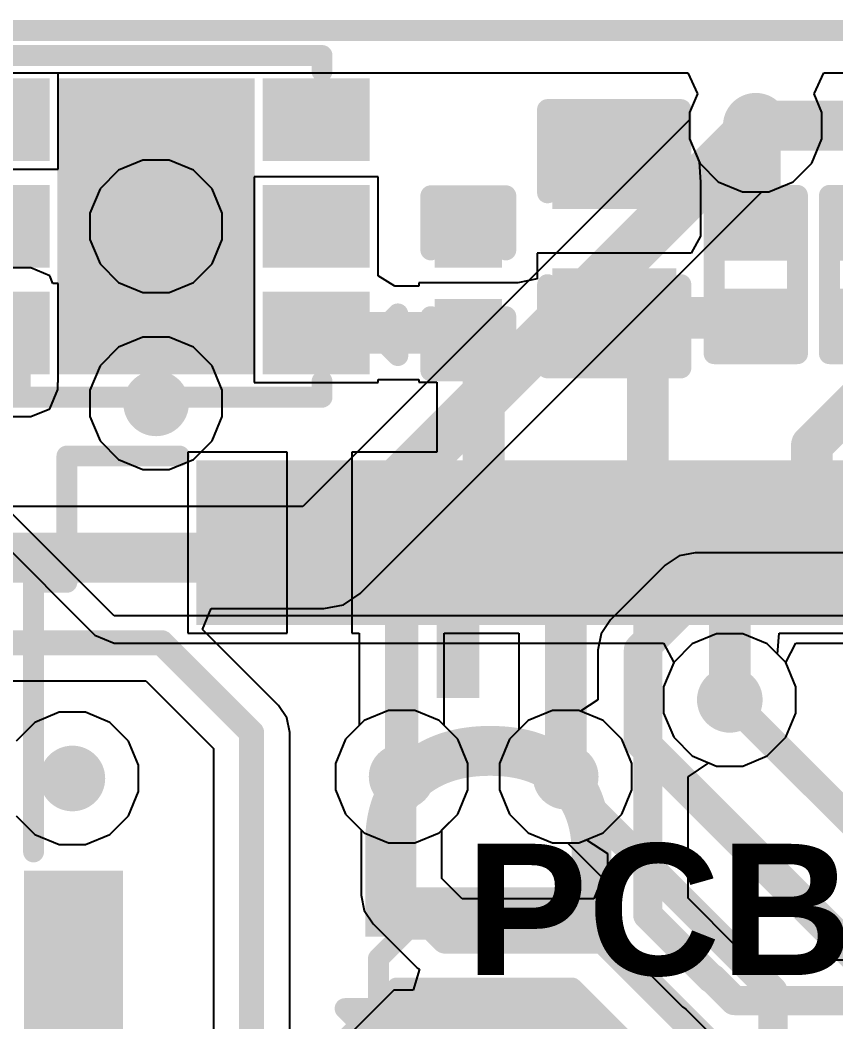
# Model space of a CAD drawing. Header units: inches. Extents: x 0 to 5429, y 0 to 5429.
# Drawn here: x 5.98 to 10.95, y 24.96 to 31.06 of the extents above; entities that cross this region are included whole.
import ezdxf

# ---------------------------------------------------------------- set-up
doc = ezdxf.new("R2010")
doc.units = ezdxf.units.IN
for name, color, linetype in [('Board Outline', 216, 'Continuous'), ('Bottom Layer', 5, 'Continuous'), ('Bottom Overlay', 54, 'Continuous'), ('Bottom Paste', 16, 'Continuous'), ('Bottom Solder', 6, 'Continuous'), ('Ground', 16, 'Continuous'), ('Mechanical 13', 56, 'Continuous'), ('Power', 76, 'Continuous'), ('Top Layer', 1, 'Continuous'), ('Top Overlay', 2, 'Continuous'), ('Top Paste', 8, 'Continuous'), ('Top Solder', 216, 'Continuous'), ('Via Holes', 16, 'Continuous')]:
    doc.layers.add(name, color=color, linetype=linetype)
doc.styles.add('Arial_Bold', font='', dxfattribs={"height": 0.2})
doc.styles.get('Arial_Bold').set_extended_font_data('Arial', bold=True)

# ---------------------------------------------------------------- blocks, each defined once
blk = doc.blocks.new('6_WSON__2_2__22')
at = {"layer": 'Top Layer'}
for points in [[(-1.2, 0.8), (-0.75, 0.8), (-0.75, 0.5), (-1.2, 0.5)], [(-0.5, 0.8), (0.5, 0.8), (0.5, -0.8), (-0.5, -0.8)], [(0.75, 0.8), (1.2, 0.8), (1.2, 0.5), (0.75, 0.5)], [(-1.2, 0.15), (-0.75, 0.15), (-0.75, -0.15), (-1.2, -0.15)], [(0.75, 0.15), (1.2, 0.15), (1.2, -0.15), (0.75, -0.15)], [(-1.2, -0.5), (-0.75, -0.5), (-0.75, -0.8), (-1.2, -0.8)], [(0.75, -0.5), (1.2, -0.5), (1.2, -0.8), (0.75, -0.8)]]:
    blk.add_hatch(color=1, dxfattribs=at).paths.add_polyline_path(points)
at = {"layer": 'Top Paste'}
for points in [[(-1.2, 0.8), (-0.75, 0.8), (-0.75, 0.5), (-1.2, 0.5)], [(-0.5, 0.8), (0.5, 0.8), (0.5, -0.8), (-0.5, -0.8)], [(0.75, 0.8), (1.2, 0.8), (1.2, 0.5), (0.75, 0.5)], [(-1.2, 0.15), (-0.75, 0.15), (-0.75, -0.15), (-1.2, -0.15)], [(0.75, 0.15), (1.2, 0.15), (1.2, -0.15), (0.75, -0.15)], [(-1.2, -0.5), (-0.75, -0.5), (-0.75, -0.8), (-1.2, -0.8)], [(0.75, -0.5), (1.2, -0.5), (1.2, -0.8), (0.75, -0.8)]]:
    blk.add_hatch(color=8, dxfattribs=at).paths.add_polyline_path(points)
at = {"layer": 'Top Solder'}
for points in [[(-1.3016, 0.9016), (-0.6484, 0.9016), (-0.6484, 0.3984), (-1.3016, 0.3984)], [(-0.6016, 0.9016), (0.6016, 0.9016), (0.6016, -0.9016), (-0.6016, -0.9016)], [(0.6484, 0.9016), (1.3016, 0.9016), (1.3016, 0.3984), (0.6484, 0.3984)], [(-1.3016, 0.2516), (-0.6484, 0.2516), (-0.6484, -0.2516), (-1.3016, -0.2516)], [(0.6484, 0.2516), (1.3016, 0.2516), (1.3016, -0.2516), (0.6484, -0.2516)], [(-1.3016, -0.3984), (-0.6484, -0.3984), (-0.6484, -0.9016), (-1.3016, -0.9016)], [(0.6484, -0.3984), (1.3016, -0.3984), (1.3016, -0.9016), (0.6484, -0.9016)]]:
    blk.add_hatch(color=216, dxfattribs=at).paths.add_polyline_path(points)
at = {"layer": 'Top Overlay', "const_width": 0.127}
for points in [[(-0.4064, 1.0414), (-1.0112, 1.0414)], [(-1.0112, 1.0414), (-1.0112, 0.9446)], [(0.3936, 1.0414), (-0.4064, 1.0414)], [(0.9984, 1.0414), (0.3936, 1.0414)], [(0.9984, 1.0414), (0.9984, 0.9446)], [(-1.3462, 0.6604), (-1.4732, 0.7874)], [(-1.4732, 0.7874), (-1.4732, 0.5334)], [(-1.3462, 0.6604), (-1.4732, 0.5334)], [(-1.0112, -0.9446), (-1.0112, -1.0414)], [(0.9984, -0.9446), (0.9984, -1.0414)], [(-0.4064, -1.0414), (-1.0112, -1.0414)], [(0.3936, -1.0414), (-0.4064, -1.0414)], [(0.9984, -1.0414), (0.3936, -1.0414)]]:
    blk.add_lwpolyline(points, dxfattribs=at)
at = {"layer": 'Top Overlay', "const_width": 0.0635}
for points in [[(-1.0429, 1.0414, 1), (-0.9794, 1.0414, 1)], [(-1.0429, 1.0414, 1), (-0.9794, 1.0414, 1)], [(-0.4381, 1.0414, 1), (-0.3746, 1.0414, 1)], [(-0.4381, 1.0414, 1), (-0.3746, 1.0414, 1)], [(0.3619, 1.0414, 1), (0.4254, 1.0414, 1)], [(0.3619, 1.0414, 1), (0.4254, 1.0414, 1)], [(0.9667, 1.0414, 1), (1.0302, 1.0414, 1)], [(0.9667, 1.0414, 1), (1.0302, 1.0414, 1)], [(-1.0429, 0.9446, 1), (-0.9794, 0.9446, 1)], [(0.9667, 0.9446, 1), (1.0302, 0.9446, 1)], [(-1.505, 0.7874, 1), (-1.4414, 0.7874, 1)], [(-1.505, 0.7874, 1), (-1.4414, 0.7874, 1)], [(-1.378, 0.6604, 1), (-1.3144, 0.6604, 1)], [(-1.378, 0.6604, 1), (-1.3144, 0.6604, 1)], [(-1.505, 0.5334, 1), (-1.4414, 0.5334, 1)], [(-1.505, 0.5334, 1), (-1.4414, 0.5334, 1)], [(-1.0429, -0.9446, 1), (-0.9794, -0.9446, 1)], [(0.9667, -0.9446, 1), (1.0302, -0.9446, 1)], [(-1.0429, -1.0414, 1), (-0.9794, -1.0414, 1)], [(-1.0429, -1.0414, 1), (-0.9794, -1.0414, 1)], [(-0.4381, -1.0414, 1), (-0.3746, -1.0414, 1)], [(-0.4381, -1.0414, 1), (-0.3746, -1.0414, 1)], [(0.3619, -1.0414, 1), (0.4254, -1.0414, 1)], [(0.3619, -1.0414, 1), (0.4254, -1.0414, 1)], [(0.9667, -1.0414, 1), (1.0302, -1.0414, 1)], [(0.9667, -1.0414, 1), (1.0302, -1.0414, 1)]]:
    blk.add_lwpolyline(points, format="xyb", close=True, dxfattribs=at)
blk = doc.blocks.new('2_T____P___B_30')
at = {"layer": 'Bottom Layer'}
for points in [[(0.2857, 0.762), (-0.2857, 0.762), (-0.5715, 0.4763), (-0.5715, -0.4763), (-0.2857, -0.762), (0.2857, -0.762), (0.5715, -0.4763), (0.5715, 0.4763)], [(2.2858, 0.762), (1.7143, 0.762), (1.4285, 0.4763), (1.4285, -0.4763), (1.7143, -0.762), (2.2858, -0.762), (2.5715, -0.4763), (2.5715, 0.4763)]]:
    blk.add_hatch(color=5, dxfattribs=at).paths.add_polyline_path(points)
at = {"layer": 'Bottom Paste'}
for points in [[(0.2857, 0.762), (-0.2857, 0.762), (-0.5715, 0.4763), (-0.5715, -0.4763), (-0.2857, -0.762), (0.2857, -0.762), (0.5715, -0.4763), (0.5715, 0.4763)], [(2.2858, 0.762), (1.7143, 0.762), (1.4285, 0.4763), (1.4285, -0.4763), (1.7143, -0.762), (2.2858, -0.762), (2.5715, -0.4763), (2.5715, 0.4763)]]:
    blk.add_hatch(color=16, dxfattribs=at).paths.add_polyline_path(points)
at = {"layer": 'Bottom Solder'}
for points in [[(0.3366, 0.8636), (-0.3366, 0.8636), (-0.6731, 0.5271), (-0.6731, -0.5271), (-0.3366, -0.8636), (0.3366, -0.8636), (0.6731, -0.5271), (0.6731, 0.5271)], [(2.3366, 0.8636), (1.6635, 0.8636), (1.3269, 0.5271), (1.3269, -0.5271), (1.6635, -0.8636), (2.3366, -0.8636), (2.6731, -0.5271), (2.6731, 0.5271)]]:
    blk.add_hatch(color=6, dxfattribs=at).paths.add_polyline_path(points)
at = {"layer": 'Bottom Overlay', "const_width": 0.127}
for points in [[(-0.3556, 0.9144), (-0.7366, 0.5334)], [(-0.3556, 0.9144), (2.3556, 0.9144)], [(2.3556, 0.9144), (2.7366, 0.5334)], [(-0.7366, 0.5334), (-0.7366, -0.5334)], [(2.7366, 0.5334), (2.7366, -0.5334)], [(-0.7366, -0.5334), (-0.3556, -0.9144)], [(2.7366, -0.5334), (2.3556, -0.9144)], [(-0.3556, -0.9144), (2.3556, -0.9144)]]:
    blk.add_lwpolyline(points, dxfattribs=at)
at = {"layer": 'Bottom Overlay', "const_width": 0.0635}
for points in [[(-0.3874, 0.9144, 1), (-0.3239, 0.9144, 1)], [(-0.3874, 0.9144, 1), (-0.3239, 0.9144, 1)], [(2.3239, 0.9144, 1), (2.3874, 0.9144, 1)], [(2.3239, 0.9144, 1), (2.3874, 0.9144, 1)], [(-0.7683, 0.5334, 1), (-0.7048, 0.5334, 1)], [(-0.7683, 0.5334, 1), (-0.7048, 0.5334, 1)], [(2.7049, 0.5334, 1), (2.7684, 0.5334, 1)], [(2.7049, 0.5334, 1), (2.7684, 0.5334, 1)], [(-0.7683, -0.5334, 1), (-0.7048, -0.5334, 1)], [(-0.7683, -0.5334, 1), (-0.7048, -0.5334, 1)], [(2.7049, -0.5334, 1), (2.7684, -0.5334, 1)], [(2.7049, -0.5334, 1), (2.7684, -0.5334, 1)], [(-0.3874, -0.9144, 1), (-0.3239, -0.9144, 1)], [(-0.3874, -0.9144, 1), (-0.3239, -0.9144, 1)], [(2.3239, -0.9144, 1), (2.3874, -0.9144, 1)], [(2.3239, -0.9144, 1), (2.3874, -0.9144, 1)]]:
    blk.add_lwpolyline(points, format="xyb", close=True, dxfattribs=at)
blk = doc.blocks.new('R___0201_41')
at = {"layer": 'Top Layer'}
for points in [[(-0.41, 0.185), (-0.14, 0.185), (-0.14, -0.185), (-0.41, -0.185)], [(0.14, 0.185), (0.41, 0.185), (0.41, -0.185), (0.14, -0.185)]]:
    blk.add_hatch(color=1, dxfattribs=at).paths.add_polyline_path(points)
at = {"layer": 'Top Paste'}
for points in [[(-0.41, 0.185), (-0.14, 0.185), (-0.14, -0.185), (-0.41, -0.185)], [(0.14, 0.185), (0.41, 0.185), (0.41, -0.185), (0.14, -0.185)]]:
    blk.add_hatch(color=8, dxfattribs=at).paths.add_polyline_path(points)
at = {"layer": 'Top Solder'}
for points in [[(-0.465, 0.24), (-0.085, 0.24), (-0.085, -0.24), (-0.465, -0.24)], [(0.085, 0.24), (0.465, 0.24), (0.465, -0.24), (0.085, -0.24)]]:
    blk.add_hatch(color=216, dxfattribs=at).paths.add_polyline_path(points)
at = {"layer": 'Top Overlay', "const_width": 0.127}
for points in [[(-0.4826, 0.254), (0.4826, 0.254)], [(-0.4826, 0.254), (-0.4826, -0.254)], [(0.4826, 0.254), (0.4826, -0.254)], [(-0.4826, -0.254), (0.4826, -0.254)]]:
    blk.add_lwpolyline(points, dxfattribs=at)
at = {"layer": 'Top Overlay', "const_width": 0.0635}
for points in [[(-0.5143, 0.254, 1), (-0.4508, 0.254, 1)], [(-0.5143, 0.254, 1), (-0.4508, 0.254, 1)], [(0.4508, 0.254, 1), (0.5143, 0.254, 1)], [(0.4508, 0.254, 1), (0.5143, 0.254, 1)], [(-0.5143, -0.254, 1), (-0.4508, -0.254, 1)], [(-0.5143, -0.254, 1), (-0.4508, -0.254, 1)], [(0.4508, -0.254, 1), (0.5143, -0.254, 1)], [(0.4508, -0.254, 1), (0.5143, -0.254, 1)]]:
    blk.add_lwpolyline(points, format="xyb", close=True, dxfattribs=at)
blk = doc.blocks.new('R___0201_42')
at = {"layer": 'Top Layer'}
for points in [[(-0.41, 0.185), (-0.14, 0.185), (-0.14, -0.185), (-0.41, -0.185)], [(0.14, 0.185), (0.41, 0.185), (0.41, -0.185), (0.14, -0.185)]]:
    blk.add_hatch(color=1, dxfattribs=at).paths.add_polyline_path(points)
at = {"layer": 'Top Paste'}
for points in [[(-0.41, 0.185), (-0.14, 0.185), (-0.14, -0.185), (-0.41, -0.185)], [(0.14, 0.185), (0.41, 0.185), (0.41, -0.185), (0.14, -0.185)]]:
    blk.add_hatch(color=8, dxfattribs=at).paths.add_polyline_path(points)
at = {"layer": 'Top Solder'}
for points in [[(-0.465, 0.24), (-0.085, 0.24), (-0.085, -0.24), (-0.465, -0.24)], [(0.085, 0.24), (0.465, 0.24), (0.465, -0.24), (0.085, -0.24)]]:
    blk.add_hatch(color=216, dxfattribs=at).paths.add_polyline_path(points)
at = {"layer": 'Top Overlay', "const_width": 0.127}
for points in [[(-0.4826, 0.254), (0.4826, 0.254)], [(-0.4826, 0.254), (-0.4826, -0.254)], [(0.4826, 0.254), (0.4826, -0.254)], [(-0.4826, -0.254), (0.4826, -0.254)]]:
    blk.add_lwpolyline(points, dxfattribs=at)
at = {"layer": 'Top Overlay', "const_width": 0.0635}
for points in [[(-0.5143, 0.254, 1), (-0.4508, 0.254, 1)], [(-0.5143, 0.254, 1), (-0.4508, 0.254, 1)], [(0.4508, 0.254, 1), (0.5143, 0.254, 1)], [(0.4508, 0.254, 1), (0.5143, 0.254, 1)], [(-0.5143, -0.254, 1), (-0.4508, -0.254, 1)], [(-0.5143, -0.254, 1), (-0.4508, -0.254, 1)], [(0.4508, -0.254, 1), (0.5143, -0.254, 1)], [(0.4508, -0.254, 1), (0.5143, -0.254, 1)]]:
    blk.add_lwpolyline(points, format="xyb", close=True, dxfattribs=at)
blk = doc.blocks.new('FH34SRJ_24S_0_5SH_50__49')
at = {"layer": 'Top Layer'}
for points in [[(-5.9, 1.65), (-5.6, 1.65), (-5.6, 0.85), (-5.9, 0.85)], [(-5.4, 1.65), (-5.1, 1.65), (-5.1, 0.85), (-5.4, 0.85)], [(-4.9, 1.65), (-4.6, 1.65), (-4.6, 0.85), (-4.9, 0.85)], [(-4.4, 1.65), (-4.1, 1.65), (-4.1, 0.85), (-4.4, 0.85)], [(-3.9, 1.65), (-3.6, 1.65), (-3.6, 0.85), (-3.9, 0.85)], [(-3.4, 1.65), (-3.1, 1.65), (-3.1, 0.85), (-3.4, 0.85)], [(-2.9, 1.65), (-2.6, 1.65), (-2.6, 0.85), (-2.9, 0.85)], [(-2.4, 1.65), (-2.1, 1.65), (-2.1, 0.85), (-2.4, 0.85)], [(-6.55, -1.65), (-6.95, -1.65), (-6.95, -0.85), (-6.55, -0.85)]]:
    blk.add_hatch(color=1, dxfattribs=at).paths.add_polyline_path(points)
at = {"layer": 'Top Paste'}
for points in [[(-5.9, 1.65), (-5.6, 1.65), (-5.6, 0.85), (-5.9, 0.85)], [(-5.4, 1.65), (-5.1, 1.65), (-5.1, 0.85), (-5.4, 0.85)], [(-4.9, 1.65), (-4.6, 1.65), (-4.6, 0.85), (-4.9, 0.85)], [(-4.4, 1.65), (-4.1, 1.65), (-4.1, 0.85), (-4.4, 0.85)], [(-3.9, 1.65), (-3.6, 1.65), (-3.6, 0.85), (-3.9, 0.85)], [(-3.4, 1.65), (-3.1, 1.65), (-3.1, 0.85), (-3.4, 0.85)], [(-2.9, 1.65), (-2.6, 1.65), (-2.6, 0.85), (-2.9, 0.85)], [(-2.4, 1.65), (-2.1, 1.65), (-2.1, 0.85), (-2.4, 0.85)], [(-6.55, -1.65), (-6.95, -1.65), (-6.95, -0.85), (-6.55, -0.85)]]:
    blk.add_hatch(color=8, dxfattribs=at).paths.add_polyline_path(points)
at = {"layer": 'Top Solder'}
for points in [[(-6.0016, 1.7516), (-5.4984, 1.7516), (-5.4984, 0.7484), (-6.0016, 0.7484)], [(-5.5016, 1.7516), (-4.9984, 1.7516), (-4.9984, 0.7484), (-5.5016, 0.7484)], [(-5.0016, 1.7516), (-4.4984, 1.7516), (-4.4984, 0.7484), (-5.0016, 0.7484)], [(-4.5016, 1.7516), (-3.9984, 1.7516), (-3.9984, 0.7484), (-4.5016, 0.7484)], [(-4.0016, 1.7516), (-3.4984, 1.7516), (-3.4984, 0.7484), (-4.0016, 0.7484)], [(-3.5016, 1.7516), (-2.9984, 1.7516), (-2.9984, 0.7484), (-3.5016, 0.7484)], [(-3.0016, 1.7516), (-2.4984, 1.7516), (-2.4984, 0.7484), (-3.0016, 0.7484)], [(-2.5016, 1.7516), (-1.9984, 1.7516), (-1.9984, 0.7484), (-2.5016, 0.7484)], [(-6.4484, -1.7516), (-7.0516, -1.7516), (-7.0516, -0.7484), (-6.4484, -0.7484)]]:
    blk.add_hatch(color=216, dxfattribs=at).paths.add_polyline_path(points)
at = {"layer": 'Mechanical 13', "const_width": 0.127}
for points in [[(-4.8914, -1.2846), (-4.7136, -1.1068)], [(-4.7136, -1.1068), (-4.5104, -1.1068)], [(-4.8914, -1.5894), (-4.8914, -1.2846)], [(-5.0946, -1.5894), (-4.8914, -1.5894)], [(-5.0946, -1.5894), (-4.9314, -1.7526)], [(-4.8914, -1.5894), (-4.6882, -1.5894)], [(-4.8514, -1.7526), (-4.6882, -1.5894)]]:
    blk.add_lwpolyline(points, dxfattribs=at)
at = {"layer": 'Mechanical 13', "const_width": 0.0635}
for points in [[(-4.7453, -1.1068, 1), (-4.6818, -1.1068, 1)], [(-4.7453, -1.1068, 1), (-4.6818, -1.1068, 1)], [(-4.5421, -1.1068, 1), (-4.4786, -1.1068, 1)], [(-4.9231, -1.2846, 1), (-4.8596, -1.2846, 1)], [(-4.9231, -1.2846, 1), (-4.8596, -1.2846, 1)], [(-5.1263, -1.5894, 1), (-5.0628, -1.5894, 1)], [(-5.1263, -1.5894, 1), (-5.0628, -1.5894, 1)], [(-4.9231, -1.5894, 1), (-4.8596, -1.5894, 1)], [(-4.9231, -1.5894, 1), (-4.8596, -1.5894, 1)], [(-4.9231, -1.5894, 1), (-4.8596, -1.5894, 1)], [(-4.7199, -1.5894, 1), (-4.6564, -1.5894, 1)], [(-4.7199, -1.5894, 1), (-4.6564, -1.5894, 1)]]:
    blk.add_lwpolyline(points, format="xyb", close=True, dxfattribs=at)
at = {"layer": 'Top Overlay', "const_width": 0.127}
for points in [[(-6.7898, 1.778), (-6.104, 1.778)], [(-6.7898, 1.0082), (-6.7898, 1.778)], [(-6.993, -0.635), (-6.993, 1.0082)], [(-6.993, 1.0082), (-6.7898, 1.0082)]]:
    blk.add_lwpolyline(points, dxfattribs=at)
at = {"layer": 'Top Overlay', "const_width": 0.0635}
for points in [[(-6.8215, 1.778, 1), (-6.758, 1.778, 1)], [(-6.8215, 1.778, 1), (-6.758, 1.778, 1)], [(-6.1357, 1.778, 1), (-6.0722, 1.778, 1)], [(-7.0247, 1.0082, 1), (-6.9612, 1.0082, 1)], [(-7.0247, 1.0082, 1), (-6.9612, 1.0082, 1)], [(-6.8215, 1.0082, 1), (-6.758, 1.0082, 1)], [(-6.8215, 1.0082, 1), (-6.758, 1.0082, 1)], [(-7.0247, -0.635, 1), (-6.9612, -0.635, 1)]]:
    blk.add_lwpolyline(points, format="xyb", close=True, dxfattribs=at)
at = {"layer": 'Mechanical 13', "style": 'Arial_Bold'}
blk.add_text('PCB Edge', height=0.8, rotation=360, dxfattribs=at).set_placement((-4.3612, -1.3853))
blk = doc.blocks.new('CAP_0201_56')
at = {"layer": 'Top Layer'}
for points in [[(-0.45, 0.15), (-0.15, 0.15), (-0.15, -0.15), (-0.45, -0.15)], [(0.15, 0.15), (0.45, 0.15), (0.45, -0.15), (0.15, -0.15)]]:
    blk.add_hatch(color=1, dxfattribs=at).paths.add_polyline_path(points)
at = {"layer": 'Top Paste'}
for points in [[(-0.45, 0.15), (-0.15, 0.15), (-0.15, -0.15), (-0.45, -0.15)], [(0.15, 0.15), (0.45, 0.15), (0.45, -0.15), (0.15, -0.15)]]:
    blk.add_hatch(color=8, dxfattribs=at).paths.add_polyline_path(points)
at = {"layer": 'Top Solder'}
for points in [[(-0.505, 0.205), (-0.095, 0.205), (-0.095, -0.205), (-0.505, -0.205)], [(0.095, 0.205), (0.505, 0.205), (0.505, -0.205), (0.095, -0.205)]]:
    blk.add_hatch(color=216, dxfattribs=at).paths.add_polyline_path(points)
at = {"layer": 'Top Overlay', "const_width": 0.127}
for points in [[(-0.5334, -0.2286), (-0.5334, 0.2286)], [(-0.2032, 0.2286), (-0.5334, 0.2286)], [(0.5334, 0.2286), (0.2032, 0.2286)], [(0.5334, -0.2286), (0.5334, 0.2286)], [(-0.2032, -0.2286), (-0.5334, -0.2286)], [(0.5334, -0.2286), (0.2032, -0.2286)]]:
    blk.add_lwpolyline(points, dxfattribs=at)
at = {"layer": 'Top Overlay', "const_width": 0.0635}
for points in [[(-0.5651, 0.2286, 1), (-0.5016, 0.2286, 1)], [(-0.5651, 0.2286, 1), (-0.5016, 0.2286, 1)], [(-0.2349, 0.2286, 1), (-0.1714, 0.2286, 1)], [(0.1714, 0.2286, 1), (0.2349, 0.2286, 1)], [(0.5016, 0.2286, 1), (0.5651, 0.2286, 1)], [(0.5016, 0.2286, 1), (0.5651, 0.2286, 1)], [(-0.5651, -0.2286, 1), (-0.5016, -0.2286, 1)], [(-0.5651, -0.2286, 1), (-0.5016, -0.2286, 1)], [(-0.2349, -0.2286, 1), (-0.1714, -0.2286, 1)], [(0.1714, -0.2286, 1), (0.2349, -0.2286, 1)], [(0.5016, -0.2286, 1), (0.5651, -0.2286, 1)], [(0.5016, -0.2286, 1), (0.5651, -0.2286, 1)]]:
    blk.add_lwpolyline(points, format="xyb", close=True, dxfattribs=at)
blk = doc.blocks.new('C___0402_62')
at = {"layer": 'Top Layer'}
for points in [[(-0.6985, -0.3175), (-0.6985, 0.3175), (-0.2413, 0.3175), (-0.2413, -0.3175)], [(0.2413, -0.3175), (0.2413, 0.3175), (0.6985, 0.3175), (0.6985, -0.3175)]]:
    blk.add_hatch(color=1, dxfattribs=at).paths.add_polyline_path(points)
at = {"layer": 'Top Paste'}
for points in [[(-0.6985, -0.3175), (-0.6985, 0.3175), (-0.2413, 0.3175), (-0.2413, -0.3175)], [(0.2413, -0.3175), (0.2413, 0.3175), (0.6985, 0.3175), (0.6985, -0.3175)]]:
    blk.add_hatch(color=8, dxfattribs=at).paths.add_polyline_path(points)
at = {"layer": 'Top Solder'}
for points in [[(-0.7585, -0.3775), (-0.7585, 0.3775), (-0.1813, 0.3775), (-0.1813, -0.3775)], [(0.1813, -0.3775), (0.1813, 0.3775), (0.7585, 0.3775), (0.7585, -0.3775)]]:
    blk.add_hatch(color=216, dxfattribs=at).paths.add_polyline_path(points)
at = {"layer": 'Top Overlay', "const_width": 0.127}
for points in [[(-0.2794, 0.4064), (-0.7874, 0.4064)], [(-0.7874, -0.4064), (-0.7874, 0.4064)], [(0.7874, 0.4064), (0.2794, 0.4064)], [(0.7874, -0.4064), (0.7874, 0.4064)], [(-0.2794, -0.4064), (-0.7874, -0.4064)], [(0.7874, -0.4064), (0.2794, -0.4064)]]:
    blk.add_lwpolyline(points, dxfattribs=at)
at = {"layer": 'Top Overlay', "const_width": 0.0635}
for points in [[(-0.8191, 0.4064, 1), (-0.7556, 0.4064, 1)], [(-0.8191, 0.4064, 1), (-0.7556, 0.4064, 1)], [(-0.3111, 0.4064, 1), (-0.2477, 0.4064, 1)], [(0.2477, 0.4064, 1), (0.3111, 0.4064, 1)], [(0.7556, 0.4064, 1), (0.8191, 0.4064, 1)], [(0.7556, 0.4064, 1), (0.8191, 0.4064, 1)], [(-0.8191, -0.4064, 1), (-0.7556, -0.4064, 1)], [(-0.8191, -0.4064, 1), (-0.7556, -0.4064, 1)], [(-0.3111, -0.4064, 1), (-0.2477, -0.4064, 1)], [(0.2477, -0.4064, 1), (0.3111, -0.4064, 1)], [(0.7556, -0.4064, 1), (0.8191, -0.4064, 1)], [(0.7556, -0.4064, 1), (0.8191, -0.4064, 1)]]:
    blk.add_lwpolyline(points, format="xyb", close=True, dxfattribs=at)

msp = doc.modelspace()

# ---------------------------------------------------------------- hatches: boundary and pattern name
at = {"layer": 'Bottom Layer'}
h = msp.add_hatch(color=5, dxfattribs=at)
edge = h.paths.add_edge_path()
edge.add_arc((10.464, 30.4193), 0.2, 0, 360)
h = msp.add_hatch(color=5, dxfattribs=at)
edge = h.paths.add_edge_path()
edge.add_arc((6.8095, 29.8061), 0.2, 0, 360)
h = msp.add_hatch(color=5, dxfattribs=at)
edge = h.paths.add_edge_path()
edge.add_arc((6.8095, 28.7274), 0.2, 0, 360)
h = msp.add_hatch(color=5, dxfattribs=at)
edge = h.paths.add_edge_path()
edge.add_arc((10.3056, 26.9206), 0.2, 0, 360)
h = msp.add_hatch(color=5, dxfattribs=at)
edge = h.paths.add_edge_path()
edge.add_arc((6.2992, 26.4414), 0.2, 0, 360)
h = msp.add_hatch(color=5, dxfattribs=at)
edge = h.paths.add_edge_path()
edge.add_arc((8.3056, 26.4521), 0.2, 0, 360)
h = msp.add_hatch(color=5, dxfattribs=at)
edge = h.paths.add_edge_path()
edge.add_arc((9.3056, 26.4521), 0.2, 0, 360)
at = {"layer": 'Ground'}
h = msp.add_hatch(color=16, dxfattribs=at)
edge = h.paths.add_edge_path()
edge.add_arc((10.464, 30.4193), 0.2, 0, 360)
h = msp.add_hatch(color=16, dxfattribs=at)
edge = h.paths.add_edge_path()
edge.add_arc((6.8095, 29.8061), 0.2, 0, 360)
h = msp.add_hatch(color=16, dxfattribs=at)
edge = h.paths.add_edge_path()
edge.add_arc((6.8095, 28.7274), 0.2, 0, 360)
h = msp.add_hatch(color=16, dxfattribs=at)
edge = h.paths.add_edge_path()
edge.add_arc((10.3056, 26.9206), 0.2, 0, 360)
h = msp.add_hatch(color=16, dxfattribs=at)
edge = h.paths.add_edge_path()
edge.add_arc((6.2992, 26.4414), 0.2, 0, 360)
h = msp.add_hatch(color=16, dxfattribs=at)
edge = h.paths.add_edge_path()
edge.add_arc((8.3056, 26.4521), 0.2, 0, 360)
h = msp.add_hatch(color=16, dxfattribs=at)
edge = h.paths.add_edge_path()
edge.add_arc((9.3056, 26.4521), 0.2, 0, 360)
at = {"layer": 'Power'}
h = msp.add_hatch(color=76, dxfattribs=at)
edge = h.paths.add_edge_path()
edge.add_arc((10.464, 30.4193), 0.2, 0, 360)
h = msp.add_hatch(color=76, dxfattribs=at)
edge = h.paths.add_edge_path()
edge.add_arc((6.8095, 29.8061), 0.2, 0, 360)
h = msp.add_hatch(color=76, dxfattribs=at)
edge = h.paths.add_edge_path()
edge.add_arc((6.8095, 28.7274), 0.2, 0, 360)
h = msp.add_hatch(color=76, dxfattribs=at)
edge = h.paths.add_edge_path()
edge.add_arc((10.3056, 26.9206), 0.2, 0, 360)
h = msp.add_hatch(color=76, dxfattribs=at)
edge = h.paths.add_edge_path()
edge.add_arc((6.2992, 26.4414), 0.2, 0, 360)
h = msp.add_hatch(color=76, dxfattribs=at)
edge = h.paths.add_edge_path()
edge.add_arc((8.3056, 26.4521), 0.2, 0, 360)
h = msp.add_hatch(color=76, dxfattribs=at)
edge = h.paths.add_edge_path()
edge.add_arc((9.3056, 26.4521), 0.2, 0, 360)
at = {"layer": 'Top Layer'}
h = msp.add_hatch(color=1, dxfattribs=at)
edge = h.paths.add_edge_path()
edge.add_arc((10.464, 30.4193), 0.2, 0, 360)
h = msp.add_hatch(color=1, dxfattribs=at)
edge = h.paths.add_edge_path()
edge.add_arc((6.8095, 29.8061), 0.2, 0, 360)
msp.add_hatch(color=1, dxfattribs=at).paths.add_polyline_path([(4.7498, 28.8114), (6.0452, 28.8114), (6.0452, 29.3878), (4.7498, 29.3878)])
h = msp.add_hatch(color=1, dxfattribs=at)
edge = h.paths.add_edge_path()
edge.add_arc((6.8095, 28.7274), 0.2, 0, 360)
h = msp.add_hatch(color=1, dxfattribs=at)
edge = h.paths.add_edge_path()
edge.add_arc((10.3056, 26.9206), 0.2, 0, 360)
h = msp.add_hatch(color=1, dxfattribs=at)
edge = h.paths.add_edge_path()
edge.add_arc((6.2992, 26.4414), 0.2, 0, 360)
h = msp.add_hatch(color=1, dxfattribs=at)
edge = h.paths.add_edge_path()
edge.add_arc((8.3056, 26.4521), 0.2, 0, 360)
h = msp.add_hatch(color=1, dxfattribs=at)
edge = h.paths.add_edge_path()
edge.add_arc((9.3056, 26.4521), 0.2, 0, 360)
at = {"layer": 'Via Holes'}
h = msp.add_hatch(color=7, dxfattribs=at)
edge = h.paths.add_edge_path()
edge.add_arc((10.464, 30.4193), 0.1, 0, 360)
h = msp.add_hatch(color=7, dxfattribs=at)
edge = h.paths.add_edge_path()
edge.add_arc((6.8095, 29.8061), 0.1, 0, 360)
h = msp.add_hatch(color=7, dxfattribs=at)
edge = h.paths.add_edge_path()
edge.add_arc((6.8095, 28.7274), 0.1, 0, 360)
h = msp.add_hatch(color=7, dxfattribs=at)
edge = h.paths.add_edge_path()
edge.add_arc((10.3056, 26.9206), 0.1, 0, 360)
h = msp.add_hatch(color=7, dxfattribs=at)
edge = h.paths.add_edge_path()
edge.add_arc((6.2992, 26.4414), 0.1, 0, 360)
h = msp.add_hatch(color=7, dxfattribs=at)
edge = h.paths.add_edge_path()
edge.add_arc((8.3056, 26.4521), 0.1, 0, 360)
h = msp.add_hatch(color=7, dxfattribs=at)
edge = h.paths.add_edge_path()
edge.add_arc((9.3056, 26.4521), 0.1, 0, 360)

# ---------------------------------------------------------------- linework, layer by layer
at = {"layer": 'Board Outline', "const_width": 0.127}
msp.add_lwpolyline([(2, 31), (23, 31)], dxfattribs=at)
at = {"layer": 'Bottom Layer'}
for p, q in [((1.8285, 30.741), (10.0496, 30.741)), ((10.0496, 30.741), (10.1082, 30.614)), ((10.8197, 30.614), (10.8784, 30.741)), ((10.8784, 30.741), (23.1715, 30.741)), ((10.1082, 30.614), (10.0608, 30.4995)), ((10.8672, 30.4995), (10.8197, 30.614)), ((10.0608, 30.4995), (10.0608, 30.4556)), ((10.8672, 30.3391), (10.8672, 30.4995)), ((10.0608, 30.4556), (7.7036, 28.0984)), ((10.8058, 30.1909), (10.8672, 30.3391)), ((10.6924, 30.0775), (10.8058, 30.1909)), ((10.5442, 30.0161), (10.6924, 30.0775)), ((8.052, 27.5679), (10.5003, 30.0161)), ((10.5003, 30.0161), (10.5442, 30.0161)), ((7.7036, 28.0984), (5.4767, 28.0984)), ((9.9961, 27.7974), (9.9121, 27.7412)), ((10.0952, 27.8171), (9.9961, 27.7974)), ((12.9776, 27.8171), (10.0952, 27.8171)), ((9.9121, 27.7412), (9.5782, 27.4073)), ((7.9512, 27.5005), (8.052, 27.5679)), ((7.092, 27.3498), (7.1446, 27.4768)), ((7.1446, 27.4768), (7.8323, 27.4768)), ((7.8323, 27.4768), (7.9512, 27.5005)), ((9.5782, 27.4073), (9.522, 27.3233)), ((7.5562, 26.8856), (7.092, 27.3498)), ((9.522, 27.3233), (9.5023, 27.2242)), ((9.5023, 27.2242), (9.5023, 26.9214)), ((5.092, 27.0356), (6.7469, 27.0356)), ((6.7469, 27.0356), (7.1583, 26.6243)), ((7.6067, 26.81), (7.5562, 26.8856)), ((9.5023, 26.9214), (9.3967, 26.8508)), ((7.6245, 26.7208), (7.6067, 26.81)), ((8.2254, 26.8553), (8.0772, 26.7939)), ((8.3858, 26.8553), (8.2254, 26.8553)), ((8.534, 26.7939), (8.3858, 26.8553)), ((9.2254, 26.8553), (9.0772, 26.7939)), ((9.3858, 26.8553), (9.2254, 26.8553)), ((9.3967, 26.8508), (9.3858, 26.8553)), ((8.0772, 26.7939), (7.9638, 26.6805)), ((8.6474, 26.6805), (8.534, 26.7939)), ((9.0772, 26.7939), (8.9638, 26.6805)), ((7.6245, 24.7973), (7.6245, 26.7208)), ((7.1583, 26.6243), (7.1583, 24.7973)), ((7.9638, 26.6805), (7.9024, 26.5323)), ((8.7088, 26.5323), (8.6474, 26.6805)), ((8.9638, 26.6805), (8.9024, 26.5323)), ((7.9024, 26.5323), (7.9024, 26.3719)), ((8.7088, 26.3719), (8.7088, 26.5323)), ((8.9024, 26.5323), (8.9024, 26.3719)), ((7.9024, 26.3719), (7.9638, 26.2237)), ((8.6474, 26.2237), (8.7088, 26.3719)), ((8.9024, 26.3719), (8.9638, 26.2237)), ((7.9638, 26.2237), (8.0596, 26.1279)), ((8.5516, 26.1279), (8.6474, 26.2237)), ((8.9638, 26.2237), (9.0772, 26.1103)), ((8.0596, 26.1279), (8.0596, 25.7304)), ((8.5516, 25.8323), (8.5516, 26.1279)), ((9.0772, 26.1103), (9.2254, 26.0489)), ((9.2254, 26.0489), (9.3169, 26.0489)), ((9.3169, 26.0489), (9.5304, 25.8354)), ((8.6755, 25.7084), (8.5516, 25.8323)), ((9.5304, 25.8354), (9.4778, 25.7084)), ((8.0596, 25.7304), (8.0783, 25.6362)), ((9.4778, 25.7084), (8.6755, 25.7084)), ((8.0783, 25.6362), (8.1316, 25.5564)), ((8.1316, 25.5564), (8.3997, 25.2884)), ((8.4136, 25.2791), (8.3751, 25.1521)), ((8.3997, 25.2884), (8.4136, 25.2791)), ((8.2575, 25.1521), (7.8955, 24.7902)), ((8.3751, 25.1521), (8.2575, 25.1521))]:
    msp.add_line(p, q, dxfattribs=at)
for points, const_width in [([(7.8323, 27.7876), (10.464, 30.4193)], 0.3048), ([(5.2172, 27.7876), (7.8323, 27.7876)], 0.3048), ([(9.7613, 27.2242), (10.0952, 27.5581)], 0.2032), ([(10.0952, 27.5581), (12.9776, 27.5581)], 0.2032), ([(4.2156, 27.2687), (6.8435, 27.2687)], 0.1524), ([(6.8435, 27.2687), (7.3914, 26.7208)], 0.1524), ([(9.7613, 26.6718), (9.7613, 27.2242)], 0.2032), ([(10.3056, 26.9206), (12.0294, 25.1968)], 0.1778), ([(7.3914, 24.4602), (7.3914, 26.7208)], 0.1524), ([(9.7613, 26.6718), (11.2831, 25.15)], 0.2032), ([(8.2412, 26.4521), (8.3056, 26.4521)], 0.1778), ([(8.3056, 25.7304), (8.3056, 26.4521)], 0.1778), ([(9.3372, 26.3765), (10.5684, 25.1453)], 0.1778), ([(8.3056, 25.7304), (8.5736, 25.4624)], 0.1778), ([(8.5736, 25.4624), (9.5366, 25.4624)], 0.1778), ([(9.5366, 25.4624), (10.1641, 24.8348)], 0.1778), ([(10.5684, 14.0663), (10.5684, 25.1453)], 0.1778)]:
    msp.add_lwpolyline(points, dxfattribs=dict(at, const_width=const_width))
for points, const_width in [([(10.3878, 30.4193, 1), (10.5402, 30.4193, 1)], 0.1524), ([(7.7561, 27.7876, 1), (7.9085, 27.7876, 1)], 0.1524), ([(7.7561, 27.7876, 1), (7.9085, 27.7876, 1)], 0.1524), ([(10.0444, 27.5581, 1), (10.146, 27.5581, 1)], 0.1016), ([(10.0444, 27.5581, 1), (10.146, 27.5581, 1)], 0.1016), ([(6.8054, 27.2687, 1), (6.8816, 27.2687, 1)], 0.0762), ([(6.8054, 27.2687, 1), (6.8816, 27.2687, 1)], 0.0762), ([(9.7105, 27.2242, 1), (9.8121, 27.2242, 1)], 0.1016), ([(9.7105, 27.2242, 1), (9.8121, 27.2242, 1)], 0.1016), ([(10.2612, 26.9206, 1), (10.3501, 26.9206, 1)], 0.0889), ([(7.3533, 26.7208, 1), (7.4295, 26.7208, 1)], 0.0762), ([(7.3533, 26.7208, 1), (7.4295, 26.7208, 1)], 0.0762), ([(9.7105, 26.6718, 1), (9.8121, 26.6718, 1)], 0.1016), ([(9.7105, 26.6718, 1), (9.8121, 26.6718, 1)], 0.1016), ([(8.1967, 26.4521, 1), (8.2856, 26.4521, 1)], 0.0889), ([(8.2612, 26.4521, 1), (8.3501, 26.4521, 1)], 0.0889), ([(8.2612, 26.4521, 1), (8.3501, 26.4521, 1)], 0.0889), ([(9.2928, 26.3765, 1), (9.3817, 26.3765, 1)], 0.0889), ([(8.2612, 25.7304, 1), (8.3501, 25.7304, 1)], 0.0889), ([(8.2612, 25.7304, 1), (8.3501, 25.7304, 1)], 0.0889), ([(8.5292, 25.4624, 1), (8.6181, 25.4624, 1)], 0.0889), ([(8.5292, 25.4624, 1), (8.6181, 25.4624, 1)], 0.0889), ([(9.4921, 25.4624, 1), (9.581, 25.4624, 1)], 0.0889), ([(9.4921, 25.4624, 1), (9.581, 25.4624, 1)], 0.0889), ([(10.5239, 25.1453, 1), (10.6128, 25.1453, 1)], 0.0889), ([(10.5239, 25.1453, 1), (10.6128, 25.1453, 1)], 0.0889)]:
    msp.add_lwpolyline(points, format="xyb", close=True, dxfattribs=dict(at, const_width=const_width))
at = {"layer": 'Ground'}
for p, q in [((1.8285, 30.741), (10.0496, 30.741)), ((10.0496, 30.741), (10.1082, 30.614)), ((10.8197, 30.614), (10.8784, 30.741)), ((10.8784, 30.741), (23.1715, 30.741)), ((10.1082, 30.614), (10.0608, 30.4995)), ((10.8672, 30.4995), (10.8197, 30.614)), ((10.0608, 30.4995), (10.0608, 30.3391)), ((10.8672, 30.3391), (10.8672, 30.4995)), ((10.0608, 30.3391), (10.1222, 30.1909)), ((10.8058, 30.1909), (10.8672, 30.3391)), ((10.1222, 30.1909), (10.2356, 30.0775)), ((10.6924, 30.0775), (10.8058, 30.1909)), ((10.2356, 30.0775), (10.3838, 30.0161)), ((10.5442, 30.0161), (10.6924, 30.0775)), ((10.3838, 30.0161), (10.5442, 30.0161)), ((10.2254, 27.3238), (10.0772, 27.2624)), ((10.3858, 27.3238), (10.2254, 27.3238)), ((10.534, 27.2624), (10.3858, 27.3238)), ((10.0772, 27.2624), (9.9638, 27.149)), ((10.6474, 27.149), (10.534, 27.2624)), ((9.9638, 27.149), (9.9024, 27.0008)), ((10.7088, 27.0008), (10.6474, 27.149)), ((9.9024, 27.0008), (9.9024, 26.8404)), ((10.7088, 26.8404), (10.7088, 27.0008)), ((8.2254, 26.8553), (8.0772, 26.7939)), ((8.3858, 26.8553), (8.2254, 26.8553)), ((8.534, 26.7939), (8.3858, 26.8553)), ((9.2254, 26.8553), (9.0772, 26.7939)), ((9.3858, 26.8553), (9.2254, 26.8553)), ((9.534, 26.7939), (9.3858, 26.8553)), ((9.9024, 26.8404), (9.9638, 26.6922)), ((10.6474, 26.6922), (10.7088, 26.8404)), ((8.0772, 26.7939), (7.9638, 26.6805)), ((8.6474, 26.6805), (8.534, 26.7939)), ((9.0772, 26.7939), (8.9638, 26.6805)), ((9.6474, 26.6805), (9.534, 26.7939)), ((9.9638, 26.6922), (10.0772, 26.5787)), ((10.534, 26.5787), (10.6474, 26.6922)), ((7.9638, 26.6805), (7.9024, 26.5323)), ((8.7088, 26.5323), (8.6474, 26.6805)), ((8.9638, 26.6805), (8.9024, 26.5323)), ((9.7088, 26.5323), (9.6474, 26.6805)), ((10.0772, 26.5787), (10.2254, 26.5174)), ((10.3858, 26.5174), (10.534, 26.5787)), ((7.9024, 26.5323), (7.9024, 26.3719)), ((8.7088, 26.3719), (8.7088, 26.5323)), ((8.9024, 26.5323), (8.9024, 26.3719)), ((9.7088, 26.3719), (9.7088, 26.5323)), ((10.2254, 26.5174), (10.3858, 26.5174)), ((7.9024, 26.3719), (7.9638, 26.2237)), ((8.6474, 26.2237), (8.7088, 26.3719)), ((8.9024, 26.3719), (8.9638, 26.2237)), ((9.6474, 26.2237), (9.7088, 26.3719)), ((7.9638, 26.2237), (8.0772, 26.1103)), ((8.534, 26.1103), (8.6474, 26.2237)), ((8.9638, 26.2237), (9.0772, 26.1103)), ((9.534, 26.1103), (9.6474, 26.2237)), ((8.0772, 26.1103), (8.2254, 26.0489)), ((8.3858, 26.0489), (8.534, 26.1103)), ((9.0772, 26.1103), (9.2254, 26.0489)), ((9.3858, 26.0489), (9.534, 26.1103)), ((8.2254, 26.0489), (8.3858, 26.0489)), ((9.2254, 26.0489), (9.3858, 26.0489))]:
    msp.add_line(p, q, dxfattribs=at)
at = {"layer": 'Power'}
for p, q in [((4.6165, 30.741), (10.0496, 30.741)), ((10.0496, 30.741), (10.1082, 30.614)), ((10.8197, 30.614), (10.8784, 30.741)), ((10.8784, 30.741), (14.6783, 30.741)), ((10.1082, 30.614), (10.0608, 30.4995)), ((10.8672, 30.4995), (10.8197, 30.614)), ((10.0608, 30.4995), (10.0608, 30.3391)), ((10.8672, 30.3391), (10.8672, 30.4995)), ((10.0608, 30.3391), (10.1222, 30.1909)), ((10.8058, 30.1909), (10.8672, 30.3391)), ((6.7293, 30.2093), (6.5811, 30.1479)), ((6.8897, 30.2093), (6.7293, 30.2093)), ((7.0379, 30.1479), (6.8897, 30.2093)), ((10.1222, 30.1909), (10.2356, 30.0775)), ((10.6924, 30.0775), (10.8058, 30.1909)), ((6.5811, 30.1479), (6.4676, 30.0345)), ((7.1513, 30.0345), (7.0379, 30.1479)), ((10.2356, 30.0775), (10.3838, 30.0161)), ((10.5442, 30.0161), (10.6924, 30.0775)), ((6.4676, 30.0345), (6.4063, 29.8863)), ((7.2127, 29.8863), (7.1513, 30.0345)), ((10.3838, 30.0161), (10.5442, 30.0161)), ((6.4063, 29.8863), (6.4063, 29.7259)), ((7.2127, 29.7259), (7.2127, 29.8863)), ((6.4063, 29.7259), (6.4676, 29.5777)), ((7.1513, 29.5777), (7.2127, 29.7259)), ((6.4676, 29.5777), (6.5811, 29.4643)), ((7.0379, 29.4643), (7.1513, 29.5777)), ((6.5811, 29.4643), (6.7293, 29.4029)), ((6.8897, 29.4029), (7.0379, 29.4643)), ((6.7293, 29.4029), (6.8897, 29.4029)), ((6.7293, 29.1306), (6.5811, 29.0692)), ((6.8897, 29.1306), (6.7293, 29.1306)), ((7.0379, 29.0692), (6.8897, 29.1306)), ((6.5811, 29.0692), (6.4676, 28.9558)), ((7.1513, 28.9558), (7.0379, 29.0692)), ((6.4676, 28.9558), (6.4063, 28.8076)), ((7.2127, 28.8076), (7.1513, 28.9558)), ((6.4063, 28.8076), (6.4063, 28.6472)), ((7.2127, 28.6472), (7.2127, 28.8076)), ((6.4063, 28.6472), (6.4676, 28.499)), ((7.1513, 28.499), (7.2127, 28.6472)), ((6.4676, 28.499), (6.5811, 28.3856)), ((7.0379, 28.3856), (7.1513, 28.499)), ((6.5532, 27.432), (5.5672, 28.418)), ((6.5811, 28.3856), (6.7293, 28.3242)), ((6.8897, 28.3242), (7.0379, 28.3856)), ((6.7293, 28.3242), (6.8897, 28.3242)), ((5.4988, 28.2531), (6.4366, 27.3154)), ((19.812, 27.432), (6.5532, 27.432)), ((6.4366, 27.3154), (6.5532, 27.267)), ((6.5532, 27.267), (9.9023, 27.267)), ((9.9023, 27.267), (9.9638, 27.149)), ((10.6474, 27.149), (10.7089, 27.267)), ((10.7089, 27.267), (14.3771, 27.267)), ((9.9638, 27.149), (9.9024, 27.0008)), ((10.7088, 27.0008), (10.6474, 27.149)), ((9.9024, 27.0008), (9.9024, 26.8404)), ((10.7088, 26.8404), (10.7088, 27.0008)), ((6.219, 26.8446), (6.0708, 26.7832)), ((6.3794, 26.8446), (6.219, 26.8446)), ((6.5276, 26.7832), (6.3794, 26.8446)), ((8.2254, 26.8553), (8.0772, 26.7939)), ((8.3858, 26.8553), (8.2254, 26.8553)), ((8.534, 26.7939), (8.3858, 26.8553)), ((9.2254, 26.8553), (9.0772, 26.7939)), ((9.3858, 26.8553), (9.2254, 26.8553)), ((9.534, 26.7939), (9.3858, 26.8553)), ((9.9024, 26.8404), (9.9638, 26.6922)), ((10.6474, 26.6922), (10.7088, 26.8404)), ((6.0708, 26.7832), (5.9574, 26.6698)), ((6.641, 26.6698), (6.5276, 26.7832)), ((8.0772, 26.7939), (7.9638, 26.6805)), ((8.6474, 26.6805), (8.534, 26.7939)), ((9.0772, 26.7939), (8.9638, 26.6805)), ((9.6474, 26.6805), (9.534, 26.7939)), ((9.9638, 26.6922), (10.0772, 26.5787)), ((10.534, 26.5787), (10.6474, 26.6922)), ((6.7024, 26.5216), (6.641, 26.6698)), ((7.9638, 26.6805), (7.9024, 26.5323)), ((8.7088, 26.5323), (8.6474, 26.6805)), ((8.9638, 26.6805), (8.9024, 26.5323)), ((9.7088, 26.5323), (9.6474, 26.6805)), ((10.0772, 26.5787), (10.2254, 26.5174)), ((10.3858, 26.5174), (10.534, 26.5787)), ((6.7024, 26.3612), (6.7024, 26.5216)), ((7.9024, 26.5323), (7.9024, 26.3719)), ((8.7088, 26.3719), (8.7088, 26.5323)), ((8.9024, 26.5323), (8.9024, 26.3719)), ((9.7088, 26.3719), (9.7088, 26.5323)), ((10.2254, 26.5174), (10.3858, 26.5174)), ((6.641, 26.213), (6.7024, 26.3612)), ((7.9024, 26.3719), (7.9638, 26.2237)), ((8.6474, 26.2237), (8.7088, 26.3719)), ((8.9024, 26.3719), (8.9638, 26.2237)), ((9.6474, 26.2237), (9.7088, 26.3719)), ((5.9574, 26.213), (6.0708, 26.0996)), ((6.5276, 26.0996), (6.641, 26.213)), ((7.9638, 26.2237), (8.0772, 26.1103)), ((8.534, 26.1103), (8.6474, 26.2237)), ((8.9638, 26.2237), (9.0772, 26.1103)), ((9.534, 26.1103), (9.6474, 26.2237)), ((6.0708, 26.0996), (6.219, 26.0382)), ((6.3794, 26.0382), (6.5276, 26.0996)), ((8.0772, 26.1103), (8.2254, 26.0489)), ((8.3858, 26.0489), (8.534, 26.1103)), ((9.0772, 26.1103), (9.2254, 26.0489)), ((9.3858, 26.0489), (9.534, 26.1103)), ((6.219, 26.0382), (6.3794, 26.0382)), ((8.2254, 26.0489), (8.3858, 26.0489)), ((9.2254, 26.0489), (9.3858, 26.0489))]:
    msp.add_line(p, q, dxfattribs=at)
at = {"layer": 'Top Layer'}
for p, q in [((6.2119, 30.1537), (6.2119, 30.741)), ((6.2119, 30.741), (10.0496, 30.741)), ((10.0496, 30.741), (10.1082, 30.614)), ((10.1082, 30.614), (10.0608, 30.4995)), ((10.0608, 30.4995), (10.0608, 30.3391)), ((10.0608, 30.3391), (10.1189, 30.1987)), ((10.1189, 30.1987), (10.1266, 30.0748)), ((5.4754, 30.1537), (6.2119, 30.1537)), ((8.1619, 30.1085), (7.4071, 30.1085)), ((7.4071, 30.1085), (7.4071, 29.5855)), ((8.1619, 29.5855), (8.1619, 30.1085)), ((10.1266, 30.0748), (10.1266, 30.0748)), ((10.1266, 30.0748), (10.1266, 30.0748)), ((10.1266, 30.0748), (10.1266, 29.7458)), ((10.1266, 29.7458), (10.0711, 29.6418)), ((10.0711, 29.6418), (9.1313, 29.6418)), ((9.1313, 29.6418), (9.1313, 29.4865)), ((6.0452, 29.5528), (5.3974, 29.5528)), ((6.1618, 29.5044), (6.0452, 29.5528)), ((7.4071, 29.5855), (7.4071, 29.5037)), ((8.1619, 29.5037), (8.1619, 29.5855)), ((6.1809, 29.4585), (6.1618, 29.5044)), ((7.4071, 29.5037), (7.4071, 29.3767)), ((8.2635, 29.4425), (8.1619, 29.5037)), ((6.2119, 29.4585), (6.1809, 29.4585)), ((6.2119, 28.8537), (6.2119, 29.4585)), ((8.4098, 29.4425), (8.2635, 29.4425)), ((9.0146, 29.4616), (8.4098, 29.4616)), ((8.4098, 29.4616), (8.4098, 29.4425)), ((9.1313, 29.4865), (9.0146, 29.4616)), ((9.0146, 29.4616), (9.0146, 29.4616)), ((7.4071, 29.3767), (7.4071, 28.8537)), ((6.2102, 28.8114), (6.2102, 28.8537)), ((6.2102, 28.8537), (6.2119, 28.8537)), ((7.4071, 28.8537), (8.1619, 28.8537)), ((8.1619, 28.8537), (8.1619, 28.8728)), ((8.1619, 28.8728), (8.4098, 28.8728)), ((8.4098, 28.8728), (8.4098, 28.8568)), ((8.4098, 28.8568), (8.5207, 28.8568)), ((8.5207, 28.8568), (8.5207, 28.431)), ((6.1618, 28.6947), (6.2102, 28.8114)), ((5.3974, 28.6464), (6.0452, 28.6464)), ((6.0452, 28.6464), (6.1618, 28.6947)), ((7.608, 28.431), (7.0032, 28.431)), ((7.0032, 28.431), (7.0032, 27.3262)), ((7.608, 27.3262), (7.608, 28.431)), ((8.5207, 28.431), (8.0032, 28.431)), ((8.0032, 28.431), (8.0032, 27.3262)), ((7.0032, 27.3262), (7.608, 27.3262)), ((8.0032, 27.3262), (8.0466, 27.3262)), ((8.0466, 27.3262), (8.0466, 26.7633)), ((8.5646, 26.7633), (8.5646, 27.3262)), ((8.5646, 27.3262), (9.0207, 27.3262)), ((9.0207, 27.3262), (9.0207, 26.7374)), ((10.5972, 27.1992), (10.6066, 27.3262)), ((10.6066, 27.3262), (11.0207, 27.3262)), ((10.6474, 27.149), (10.5972, 27.1992)), ((10.7088, 27.0008), (10.6474, 27.149)), ((10.7088, 26.8404), (10.7088, 27.0008)), ((10.6474, 26.6922), (10.7088, 26.8404)), ((8.0466, 26.7633), (7.9638, 26.6805)), ((8.6474, 26.6805), (8.5646, 26.7633)), ((9.0207, 26.7374), (8.9638, 26.6805)), ((10.534, 26.5787), (10.6474, 26.6922)), ((7.9638, 26.6805), (7.9024, 26.5323)), ((8.7088, 26.5323), (8.6474, 26.6805)), ((8.9638, 26.6805), (8.9024, 26.5323)), ((10.3858, 26.5174), (10.534, 26.5787)), ((7.9024, 26.5323), (7.9024, 26.3719)), ((8.7088, 26.3719), (8.7088, 26.5323)), ((8.9024, 26.5323), (8.9024, 26.3719)), ((10.0516, 26.4519), (10.1786, 26.5367)), ((10.1786, 26.5367), (10.2254, 26.5174)), ((10.2254, 26.5174), (10.3858, 26.5174)), ((10.0516, 25.7111), (10.0516, 26.4519)), ((7.9024, 26.3719), (7.9638, 26.2237)), ((8.6474, 26.2237), (8.7088, 26.3719)), ((8.9024, 26.3719), (8.9638, 26.2237)), ((7.9638, 26.2237), (8.0772, 26.1103)), ((8.534, 26.1103), (8.6474, 26.2237)), ((8.9638, 26.2237), (9.0772, 26.1103)), ((8.0772, 26.1103), (8.2254, 26.0489)), ((8.3858, 26.0489), (8.534, 26.1103)), ((9.0772, 26.1103), (9.2254, 26.0489)), ((8.2254, 26.0489), (8.3858, 26.0489)), ((9.2254, 26.0489), (9.3858, 26.0489)), ((9.3858, 26.0489), (9.4326, 26.0683)), ((9.4326, 26.0683), (9.5596, 25.9834)), ((9.5596, 25.9834), (9.5596, 25.6092)), ((10.3525, 25.4102), (10.0516, 25.7111)), ((9.5596, 25.6092), (9.5783, 25.515)), ((9.5783, 25.515), (9.6316, 25.4352)), ((9.6316, 25.4352), (10.0177, 25.0491)), ((10.3722, 25.397), (10.3525, 25.4102)), ((10.4353, 25.3339), (10.3722, 25.397)), ((12.9679, 25.3339), (10.4353, 25.3339)), ((10.0177, 25.0491), (10.0374, 25.036)), ((10.0374, 25.036), (10.1594, 24.9139))]:
    msp.add_line(p, q, dxfattribs=at)
for points, const_width in [([(10.464, 30.4193), (12.5707, 30.4193)], 0.3048), ([(10.464, 30.3998), (10.4825, 30.4183)], 0.3048), ([(10.464, 29.7874), (10.464, 30.3998)], 0.3048), ([(9.6776, 29.2491), (10.4523, 29.2491)], 0.254), ([(9.6012, 29.2608), (9.6129, 29.2491)], 0.1778), ([(9.6129, 29.2491), (9.6776, 29.2491)], 0.1778), ([(9.6776, 29.2491), (9.8056, 29.1211)], 0.1778), ([(10.4523, 29.2491), (10.464, 29.2374)], 0.1778), ([(7.7845, 29.1561), (7.786, 29.1576)], 0.254), ([(7.786, 29.1576), (8.7106, 29.1576)], 0.254), ([(8.7106, 29.1576), (8.7122, 29.1592)], 0.254), ([(8.7122, 29.1592), (8.8056, 29.0658)], 0.254), ([(9.8056, 27.8786), (9.8056, 29.1211)], 0.254), ([(8.8056, 27.8786), (8.8056, 29.0658)], 0.254), ([(10.8056, 28.472), (11.1667, 28.8331)], 0.254), ([(10.8056, 27.8786), (10.8056, 28.472)], 0.254), ([(8.3056, 26.4521), (8.3056, 27.8786)], 0.2032), ([(9.3056, 26.4521), (9.3056, 27.8786)], 0.254), ([(9.8056, 25.6092), (9.8056, 27.8786)], 0.1778), ([(10.3056, 26.9206), (10.3056, 27.8786)], 0.254), ([(9.8056, 25.6092), (10.1917, 25.2231)], 0.1778), ([(10.1917, 25.2231), (10.1982, 25.2231)], 0.1778), ([(10.1982, 25.2231), (10.3334, 25.0879)], 0.1778), ([(10.3334, 25.0879), (18.9064, 25.0879)], 0.1778)]:
    msp.add_lwpolyline(points, dxfattribs=dict(at, const_width=const_width))
for points, const_width in [([(10.3878, 30.4193, 1), (10.5402, 30.4193, 1)], 0.1524), ([(10.3878, 30.3998, 1), (10.5402, 30.3998, 1)], 0.1524), ([(10.3878, 30.3998, 1), (10.5402, 30.3998, 1)], 0.1524), ([(10.4063, 30.4183, 1), (10.5587, 30.4183, 1)], 0.1524), ([(10.3878, 29.7874, 1), (10.5402, 29.7874, 1)], 0.1524), ([(9.6141, 29.2491, 1), (9.7411, 29.2491, 1)], 0.127), ([(10.3888, 29.2491, 1), (10.5158, 29.2491, 1)], 0.127), ([(9.5567, 29.2608, 1), (9.6456, 29.2608, 1)], 0.0889), ([(9.5684, 29.2491, 1), (9.6573, 29.2491, 1)], 0.0889), ([(9.5684, 29.2491, 1), (9.6573, 29.2491, 1)], 0.0889), ([(9.6331, 29.2491, 1), (9.722, 29.2491, 1)], 0.0889), ([(9.6331, 29.2491, 1), (9.722, 29.2491, 1)], 0.0889), ([(10.4078, 29.2491, 1), (10.4967, 29.2491, 1)], 0.0889), ([(10.4195, 29.2374, 1), (10.5084, 29.2374, 1)], 0.0889), ([(7.721, 29.1561, 1), (7.848, 29.1561, 1)], 0.127), ([(7.7225, 29.1576, 1), (7.8495, 29.1576, 1)], 0.127), ([(7.7225, 29.1576, 1), (7.8495, 29.1576, 1)], 0.127), ([(8.6471, 29.1576, 1), (8.7741, 29.1576, 1)], 0.127), ([(8.6471, 29.1576, 1), (8.7741, 29.1576, 1)], 0.127), ([(8.6487, 29.1592, 1), (8.7757, 29.1592, 1)], 0.127), ([(8.6487, 29.1592, 1), (8.7757, 29.1592, 1)], 0.127), ([(9.7421, 29.1211, 1), (9.8691, 29.1211, 1)], 0.127), ([(8.7421, 29.0658, 1), (8.8691, 29.0658, 1)], 0.127), ([(8.7421, 29.0658, 1), (8.8691, 29.0658, 1)], 0.127), ([(9.7612, 29.1211, 1), (9.8501, 29.1211, 1)], 0.0889), ([(10.7421, 28.472, 1), (10.8691, 28.472, 1)], 0.127), ([(10.7421, 28.472, 1), (10.8691, 28.472, 1)], 0.127), ([(8.2548, 27.8786, 1), (8.3564, 27.8786, 1)], 0.1016), ([(8.7421, 27.8786, 1), (8.8691, 27.8786, 1)], 0.127), ([(9.2421, 27.8786, 1), (9.3691, 27.8786, 1)], 0.127), ([(9.7421, 27.8786, 1), (9.8691, 27.8786, 1)], 0.127), ([(9.7612, 27.8786, 1), (9.8501, 27.8786, 1)], 0.0889), ([(10.2421, 27.8786, 1), (10.3691, 27.8786, 1)], 0.127), ([(10.7421, 27.8786, 1), (10.8691, 27.8786, 1)], 0.127), ([(10.2421, 26.9206, 1), (10.3691, 26.9206, 1)], 0.127), ([(9.2421, 26.4521, 1), (9.3691, 26.4521, 1)], 0.127), ([(8.2548, 26.4521, 1), (8.3564, 26.4521, 1)], 0.1016), ([(9.7612, 25.6092, 1), (9.8501, 25.6092, 1)], 0.0889), ([(9.7612, 25.6092, 1), (9.8501, 25.6092, 1)], 0.0889), ([(10.1472, 25.2231, 1), (10.2361, 25.2231, 1)], 0.0889), ([(10.1472, 25.2231, 1), (10.2361, 25.2231, 1)], 0.0889), ([(10.1538, 25.2231, 1), (10.2427, 25.2231, 1)], 0.0889), ([(10.1538, 25.2231, 1), (10.2427, 25.2231, 1)], 0.0889), ([(10.289, 25.0879, 1), (10.3779, 25.0879, 1)], 0.0889), ([(10.289, 25.0879, 1), (10.3779, 25.0879, 1)], 0.0889)]:
    msp.add_lwpolyline(points, format="xyb", close=True, dxfattribs=dict(at, const_width=const_width))

# ---------------------------------------------------------------- block references
for name, p, rotation in [('6_WSON__2_2__22', (6.8095, 29.8061), 180), ('C___0402_62', (9.6012, 29.7307), 270), ('CAP_0201_56', (8.7122, 29.4592), 270), ('R___0201_41', (10.464, 29.5124), 90), ('R___0201_42', (11.1667, 29.5124), 90), ('2_T____P___B_30', (8.8099, 22.4282), 90)]:
    msp.add_blockref(name, p, dxfattribs=dict(rotation=rotation))
msp.add_blockref('FH34SRJ_24S_0_5SH_50__49', (13.0556, 26.6286))

# ---------------------------------------------------------------- texts
at = {"layer": 'Bottom Overlay', "style": 'Arial_Bold', "text_generation_flag": 2}
msp.add_text('D-', height=1.5, rotation=270, dxfattribs=at).set_placement((8.0843, 25.3365))

doc.saveas('drawing.dxf')
